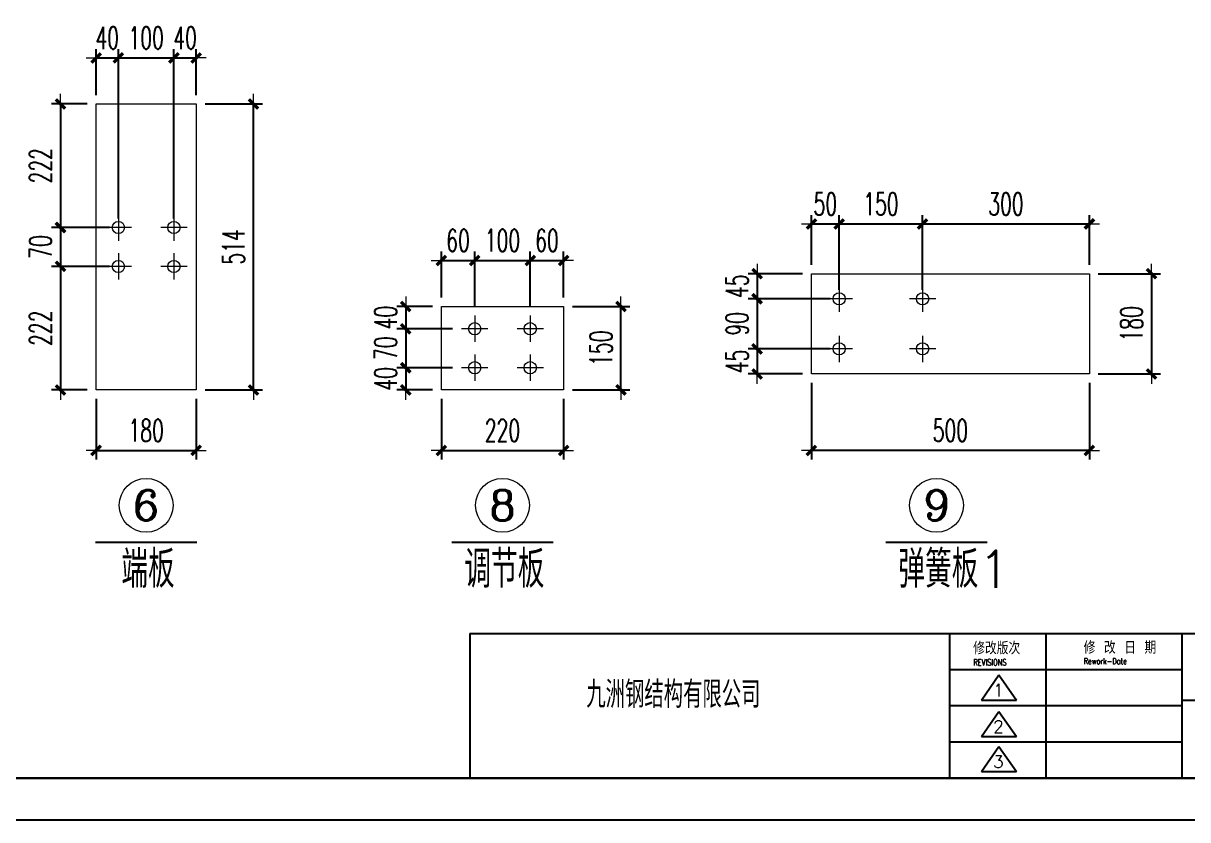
# Model space of a CAD drawing. Header units: inches. Extents: x 129725932 to 129894734, y 55771230 to 55809283.
# Drawn here: x 129879628 to 129885913, y 55796030 to 55800324 of the extents above; entities that cross this region are included whole.
import ezdxf
from ezdxf.enums import TextEntityAlignment as Align

# ---------------------------------------------------------------- set-up
doc = ezdxf.new("R2010")
doc.units = ezdxf.units.IN
doc.header["$MEASUREMENT"] = 0
doc.linetypes.add('CENTER', pattern=[50.8, 31.75, -6.35, 6.35, -6.35])
for name, color, linetype, lineweight in [('Bolt', 252, 'Continuous', 9), ('标注', 8, 'Continuous', 9), ('灰线', 253, 'Continuous', 5), ('轴线层', 1, 'CENTER', 15), ('钢架', 7, 'Continuous', 25)]:
    doc.layers.add(name, color=color, linetype=linetype, lineweight=lineweight)
doc.layers.add('TK', color=140, linetype='Continuous')
doc.styles.add('ARIAL', font='swisscl.ttf', dxfattribs={"width": 0.7})
doc.styles.add('COMPLEX', font='COMPLEX')
doc.styles.add('DIM_FONT', font='romans.shx', dxfattribs={"width": 0.618, "bigfont": '1hztxt.shx'})
doc.styles.add('HZXY', font='romand.shx', dxfattribs={"bigfont": 'hzxy.shx'})
doc.styles.add('ROMANC', font='romanc.shx', dxfattribs={"width": 0.8, "bigfont": 'hztxt.shx'})
doc.styles.get("Standard").update_dxf_attribs({"font": 'txt', "bigfont": 'gbcbig.shx'})
doc.dimstyles.new('WGH(3)', dxfattribs={"dimscale": 1.2, "dimtxt": 100, "dimasz": 0.3, "dimexe": 40, "dimexo": 40, "dimgap": 40, "dimtad": 1, "dimdec": 0, "dimlfac": 0.333333, "dimzin": 0, "dimdsep": 46, "dimtxsty": 'DIM_FONT', "dimblk1": '_DIMX', "dimblk2": '_DIMX', "dimsah": 1, "dimcen": 0.09, "dimclrd": 3, "dimclre": 3, "dimclrt": 7, "dimadec": 0, "dimazin": 0, "dimtfac": 1, "dimtdec": 0, "dimtix": 1, "dimtmove": 2, "dimatfit": 3, "dimldrblk": '_DIMX', "dimfxl": 0, "dimtolj": 1, "dimtzin": 0, "dimarcsym": 0})

# ---------------------------------------------------------------- blocks, each defined once
blk = doc.blocks.new('TK')
at = {"layer": 'TK', "lineweight": -3}
for p, q in [((6339769.6, 2859520.7), (6339769.6, 2858833.1)), ((6339769.6, 2859520.7), (6350752, 2859520.7)), ((6339769.6, 2859520.7), (6339769.6, 2858833.1)), ((6339769.6, 2859520.7), (6350752, 2859520.7)), ((6342048.6, 2859520.7), (6342048.6, 2858833.1)), ((6342048.6, 2859520.7), (6342048.6, 2858833.1)), ((6342507.7, 2859520.7), (6342507.7, 2858833.1)), ((6343153, 2859520.7), (6343153, 2858833.1)), ((6343153, 2859520.7), (6343153, 2858833.1)), ((6343153, 2859348.8), (6342048.6, 2859348.8)), ((6342200.8, 2859204.3), (6342284.3, 2859323.6)), ((6342284.3, 2859323.6), (6342367.8, 2859204.3)), ((6342200.8, 2859204.3), (6342367.8, 2859204.3)), ((6343153, 2859204.2), (6347013.7, 2859204.2)), ((6343153, 2859204.2), (6347013.7, 2859204.2)), ((6343153, 2859176.9), (6342048.6, 2859176.9)), ((6342200.8, 2859031), (6342284.3, 2859150.3)), ((6342284.3, 2859150.3), (6342367.8, 2859031)), ((6342200.8, 2859031), (6342367.8, 2859031)), ((6343153, 2859005), (6342048.6, 2859005)), ((6342200.8, 2858865), (6342284.3, 2858984.3)), ((6342284.3, 2858984.3), (6342367.8, 2858865)), ((6342200.8, 2858865), (6342367.8, 2858865)), ((6350752, 2858833.1), (6334917, 2858833.1)), ((6334917, 2858833.1), (6350752, 2858833.1)), ((6334917, 2858833.1), (6350752, 2858833.1)), ((6350752, 2858833.1), (6334917, 2858833.1)), ((6334425.8, 2858636.6), (6350948.5, 2858636.6)), ((6334425.8, 2858636.6), (6350948.5, 2858636.6))]:
    blk.add_line(p, q, dxfattribs=at)
at = {"layer": 'TK', "lineweight": -3, "style": 'HZXY', "width": 1}
for s, p in [('修改版次', (6342161.5, 2859421.7)), ('修 改 日 期', (6342686.7, 2859424.4))]:
    blk.add_text(s, height=58.94, dxfattribs=at).set_placement(p)
at = {"layer": 'TK', "lineweight": -3, "style": 'ROMANC', "text_generation_flag": 6, "width": 0.75}
for s, p in [('REVISIONS', (6342162.5, 2859368.7)), ('Rework-Date', (6342686.4, 2859374.7))]:
    blk.add_text(s, height=29.47, rotation=180, dxfattribs=at).set_placement(p)
at = {"layer": 'TK', "width": 1}
blk.add_text('九洲钢结构有限公司', height=127.7, dxfattribs=at).set_placement((6340323.4, 2859167.4))
at = {"layer": 'TK', "lineweight": -3}
for tag, height, style, width, p in [('PROJECT-NAME', 98.2, 'HZXY', 0.8, (6344531.8, 2859366.2)), ('ITEM-NAME', 98.2, 'HZXY', 0.8, (6346423, 2859369.9)), ('DISCIPLINE', 58.9, 'HZXY', 1, (6349472.7, 2859435.4)), ('STATUS', 58.9, 'HZXY', 0.8, (6350406.5, 2859350.8)), ('版本号', 58.9, 'HZXY', 1, (6342281.9, 2859251.5)), ('REWORK-DATE', 58.9, 'ARIAL', 1, (6342814.4, 2859259)), ('DRAWING-TITLE', 98.2, 'HZXY', 0.8, (6347969.5, 2859229.5)), ('SCALE', 58.9, 'ARIAL', 1, (6349470.2, 2859271.1)), ('DRAWING-TITLE', 98.2, 'HZXY', 0.8, (6347970.5, 2859098.8)), ('版本号', 58.9, 'HZXY', 1, (6342281.9, 2859078.2)), ('REWORK-DATE', 58.9, 'ARIAL', 1, (6342814.4, 2859087.1)), ('DATE', 58.9, 'ARIAL', 1, (6349468, 2859092.1)), ('PROJECT-NUMBER', 58.9, 'ARIAL', 0.9, (6350395.7, 2859013.3)), ('DRAWING-TITLE', 98.2, 'HZXY', 0.8, (6347972.1, 2858962.5)), ('版本号', 58.9, 'HZXY', 1, (6342281.9, 2858912.2)), ('REWORK-DATE', 58.9, 'ARIAL', 1, (6342814.4, 2858915.2)), ('DRAWING-NUMBER', 58.9, 'ARIAL', 1, (6349470.8, 2858922))]:
    blk.add_attdef(tag, text='', height=height, dxfattribs=dict(at, style=style, width=width)).set_placement(p, align=Align.MIDDLE)
blk = doc.blocks.new('_DIMX')
blk.add_line((-150, 0), (150, 0))
at = {"const_width": 50}
blk.add_lwpolyline([(-70, -70), (70, 70)], dxfattribs=at)
blk = doc.blocks.new('*D749')
at = {"layer": 'Defpoints', "color": 0}
for p in [(129884031.7, 55799241.6), (129883881.7, 55798973.2), (129884031.7, 55798838.2)]:
    blk.add_point(p, dxfattribs=at)
at = {"layer": '标注', "color": 3, "lineweight": -2}
for p, q in [((129883881.3, 55799241.6), (129883880.9, 55799241.6)), ((129883881.7, 55799021.2), (129883881.7, 55799289.6)), ((129883881.7, 55799241.6), (129884031.7, 55799241.6)), ((129884031.7, 55798886.2), (129884031.7, 55799289.6)), ((129884032, 55799241.6), (129884032.4, 55799241.6))]:
    blk.add_line(p, q, dxfattribs=at)
at = {"layer": '标注', "color": 3, "lineweight": -2, "xscale": 0.3599999999999997, "yscale": 0.3599999999999997, "zscale": 0.3599999999999997}
blk.add_blockref('_DIMX', (129883881.7, 55799241.6), dxfattribs=at)
at = {"layer": '标注', "color": 3, "lineweight": -2, "xscale": 0.3599999999999997, "yscale": 0.3599999999999997, "zscale": 0.3599999999999997, "rotation": 180}
blk.add_blockref('_DIMX', (129884031.7, 55799241.6), dxfattribs=at)
at = {"layer": '标注', "color": 7, "insert": (129883956.7, 55799349.6), "char_height": 120, "attachment_point": 5, "style": 'DIM_FONT'}
blk.add_mtext('\\A1;50', dxfattribs=at)
blk = doc.blocks.new('*D750')
at = {"layer": 'Defpoints', "color": 0}
for p in [(129884481.7, 55799241.6), (129884031.7, 55798838.2), (129884481.7, 55798838.2)]:
    blk.add_point(p, dxfattribs=at)
at = {"layer": '标注', "color": 3, "lineweight": -2}
for p, q in [((129884031.7, 55798886.2), (129884031.7, 55799289.6)), ((129884032, 55799241.6), (129884481.3, 55799241.6)), ((129884481.7, 55798886.2), (129884481.7, 55799289.6))]:
    blk.add_line(p, q, dxfattribs=at)
at = {"layer": '标注', "color": 3, "lineweight": -2, "xscale": 0.3599999999999997, "yscale": 0.3599999999999997, "zscale": 0.3599999999999997, "rotation": 180}
blk.add_blockref('_DIMX', (129884031.7, 55799241.6), dxfattribs=at)
at = {"layer": '标注', "color": 3, "lineweight": -2, "xscale": 0.3599999999999997, "yscale": 0.3599999999999997, "zscale": 0.3599999999999997}
blk.add_blockref('_DIMX', (129884481.7, 55799241.6), dxfattribs=at)
at = {"layer": '标注', "color": 7, "insert": (129884256.7, 55799349.6), "char_height": 120, "attachment_point": 5, "style": 'DIM_FONT'}
blk.add_mtext('\\A1;150', dxfattribs=at)
blk = doc.blocks.new('*D751')
at = {"layer": 'Defpoints', "color": 0}
for p in [(129885381.7, 55799241.6), (129885381.7, 55798973.2), (129884481.7, 55798838.2)]:
    blk.add_point(p, dxfattribs=at)
at = {"layer": '标注', "color": 3, "lineweight": -2}
for p, q in [((129884481.7, 55798886.2), (129884481.7, 55799289.6)), ((129884482, 55799241.6), (129885381.3, 55799241.6)), ((129885381.7, 55799021.2), (129885381.7, 55799289.6))]:
    blk.add_line(p, q, dxfattribs=at)
at = {"layer": '标注', "color": 3, "lineweight": -2, "xscale": 0.3599999999999997, "yscale": 0.3599999999999997, "zscale": 0.3599999999999997, "rotation": 180}
blk.add_blockref('_DIMX', (129884481.7, 55799241.6), dxfattribs=at)
at = {"layer": '标注', "color": 3, "lineweight": -2, "xscale": 0.3599999999999997, "yscale": 0.3599999999999997, "zscale": 0.3599999999999997}
blk.add_blockref('_DIMX', (129885381.7, 55799241.6), dxfattribs=at)
at = {"layer": '标注', "color": 7, "insert": (129884931.7, 55799349.6), "char_height": 120, "attachment_point": 5, "style": 'DIM_FONT'}
blk.add_mtext('\\A1;300', dxfattribs=at)
blk = doc.blocks.new('*D752')
at = {"layer": 'Defpoints', "color": 0}
for p in [(129883881.7, 55798973.2), (129883588.7, 55798838.2), (129884031.7, 55798838.2)]:
    blk.add_point(p, dxfattribs=at)
at = {"layer": '标注', "color": 3, "lineweight": -2}
for p, q in [((129883833.7, 55798973.2), (129883540.7, 55798973.2)), ((129883588.7, 55798973.6), (129883588.7, 55798973.9)), ((129883588.7, 55798973.2), (129883588.7, 55798838.2)), ((129883983.7, 55798838.2), (129883540.7, 55798838.2)), ((129883588.7, 55798837.9), (129883588.7, 55798837.5))]:
    blk.add_line(p, q, dxfattribs=at)
at = {"layer": '标注', "color": 3, "lineweight": -2, "xscale": 0.3599999999999997, "yscale": 0.3599999999999997, "zscale": 0.3599999999999997}
for p, rotation in [((129883588.7, 55798973.2), 270), ((129883588.7, 55798838.2), 90)]:
    blk.add_blockref('_DIMX', p, dxfattribs=dict(at, rotation=rotation))
at = {"layer": '标注', "color": 7, "insert": (129883480.7, 55798905.7), "char_height": 120, "attachment_point": 5, "rotation": 90, "style": 'DIM_FONT'}
blk.add_mtext('\\A1;45', dxfattribs=at)
blk = doc.blocks.new('*D753')
at = {"layer": 'Defpoints', "color": 0}
for p in [(129884031.7, 55798838.2), (129883588.7, 55798568.2), (129884031.7, 55798568.2)]:
    blk.add_point(p, dxfattribs=at)
at = {"layer": '标注', "color": 3, "lineweight": -2}
for p, q in [((129883983.7, 55798838.2), (129883540.7, 55798838.2)), ((129883588.7, 55798837.9), (129883588.7, 55798568.6)), ((129883983.7, 55798568.2), (129883540.7, 55798568.2))]:
    blk.add_line(p, q, dxfattribs=at)
at = {"layer": '标注', "color": 3, "lineweight": -2, "xscale": 0.3599999999999997, "yscale": 0.3599999999999997, "zscale": 0.3599999999999997}
for p, rotation in [((129883588.7, 55798838.2), 90), ((129883588.7, 55798568.2), 270)]:
    blk.add_blockref('_DIMX', p, dxfattribs=dict(at, rotation=rotation))
at = {"layer": '标注', "color": 7, "insert": (129883480.7, 55798703.2), "char_height": 120, "attachment_point": 5, "rotation": 90, "style": 'DIM_FONT'}
blk.add_mtext('\\A1;90', dxfattribs=at)
blk = doc.blocks.new('*D754')
at = {"layer": 'Defpoints', "color": 0}
for p in [(129884031.7, 55798568.2), (129883588.7, 55798433.2), (129883881.7, 55798433.2)]:
    blk.add_point(p, dxfattribs=at)
at = {"layer": '标注', "color": 3, "lineweight": -2}
for p, q in [((129883983.7, 55798568.2), (129883540.7, 55798568.2)), ((129883588.7, 55798568.6), (129883588.7, 55798568.9)), ((129883588.7, 55798568.2), (129883588.7, 55798433.2)), ((129883833.7, 55798433.2), (129883540.7, 55798433.2)), ((129883588.7, 55798432.9), (129883588.7, 55798432.5))]:
    blk.add_line(p, q, dxfattribs=at)
at = {"layer": '标注', "color": 3, "lineweight": -2, "xscale": 0.3599999999999997, "yscale": 0.3599999999999997, "zscale": 0.3599999999999997}
for p, rotation in [((129883588.7, 55798568.2), 270), ((129883588.7, 55798433.2), 90)]:
    blk.add_blockref('_DIMX', p, dxfattribs=dict(at, rotation=rotation))
at = {"layer": '标注', "color": 7, "insert": (129883480.7, 55798500.7), "char_height": 120, "attachment_point": 5, "rotation": 90, "style": 'DIM_FONT'}
blk.add_mtext('\\A1;45', dxfattribs=at)
blk = doc.blocks.new('*D755')
at = {"layer": 'Defpoints', "color": 0}
for p in [(129885381.7, 55798973.2), (129885381.7, 55798433.2), (129885717, 55798433.2)]:
    blk.add_point(p, dxfattribs=at)
at = {"layer": '标注', "color": 3, "lineweight": -2}
for p, q in [((129885429.7, 55798973.2), (129885765, 55798973.2)), ((129885717, 55798972.9), (129885717, 55798433.6)), ((129885429.7, 55798433.2), (129885765, 55798433.2))]:
    blk.add_line(p, q, dxfattribs=at)
at = {"layer": '标注', "color": 3, "lineweight": -2, "xscale": 0.3599999999999997, "yscale": 0.3599999999999997, "zscale": 0.3599999999999997}
for p, rotation in [((129885717, 55798973.2), 90), ((129885717, 55798433.2), 270)]:
    blk.add_blockref('_DIMX', p, dxfattribs=dict(at, rotation=rotation))
at = {"layer": '标注', "color": 7, "insert": (129885609, 55798703.2), "char_height": 120, "attachment_point": 5, "rotation": 90, "style": 'DIM_FONT'}
blk.add_mtext('\\A1;180', dxfattribs=at)
blk = doc.blocks.new('*D756')
at = {"layer": 'Defpoints', "color": 0}
for p in [(129883881.7, 55798433.2), (129885381.7, 55798433.2), (129883881.7, 55798020.5)]:
    blk.add_point(p, dxfattribs=at)
at = {"layer": '标注', "color": 3, "lineweight": -2}
for p, q in [((129883881.7, 55798385.2), (129883881.7, 55797972.5)), ((129885381.7, 55798385.2), (129885381.7, 55797972.5)), ((129885381.3, 55798020.5), (129883882, 55798020.5))]:
    blk.add_line(p, q, dxfattribs=at)
at = {"layer": '标注', "color": 3, "lineweight": -2, "xscale": 0.3599999999999997, "yscale": 0.3599999999999997, "zscale": 0.3599999999999997, "rotation": 180}
blk.add_blockref('_DIMX', (129883881.7, 55798020.5), dxfattribs=at)
at = {"layer": '标注', "color": 3, "lineweight": -2, "xscale": 0.3599999999999997, "yscale": 0.3599999999999997, "zscale": 0.3599999999999997}
blk.add_blockref('_DIMX', (129885381.7, 55798020.5), dxfattribs=at)
at = {"layer": '标注', "color": 7, "insert": (129884631.7, 55798128.5), "char_height": 120, "attachment_point": 5, "style": 'DIM_FONT'}
blk.add_mtext('\\A1;500', dxfattribs=at)
blk = doc.blocks.new('轴线标号')
at = {"lineweight": 13}
blk.add_circle((0, 0), 0.5, dxfattribs=at)
at = {"layer": '钢架', "lineweight": 13, "style": 'COMPLEX', "width": 1.041667}
blk.add_attdef('A', text='', height=0.56, dxfattribs=at).set_placement((-0.25, -0.28), (0.25, -0.28), align=Align.FIT)
blk = doc.blocks.new('*D767')
at = {"layer": 'Defpoints', "color": 0}
for p in [(129882064.4, 55799044.9), (129881884.4, 55798796.6), (129882064.4, 55798747.6)]:
    blk.add_point(p, dxfattribs=at)
at = {"layer": '标注', "color": 3, "lineweight": -2}
for p, q in [((129881884, 55799044.9), (129881883.7, 55799044.9)), ((129881884.4, 55798844.6), (129881884.4, 55799092.9)), ((129881884.4, 55799044.9), (129882064.4, 55799044.9)), ((129882064.4, 55798795.6), (129882064.4, 55799092.9)), ((129882064.8, 55799044.9), (129882065.1, 55799044.9))]:
    blk.add_line(p, q, dxfattribs=at)
at = {"layer": '标注', "color": 3, "lineweight": -2, "xscale": 0.3599999999999997, "yscale": 0.3599999999999997, "zscale": 0.3599999999999997}
blk.add_blockref('_DIMX', (129881884.4, 55799044.9), dxfattribs=at)
at = {"layer": '标注', "color": 3, "lineweight": -2, "xscale": 0.3599999999999997, "yscale": 0.3599999999999997, "zscale": 0.3599999999999997, "rotation": 180}
blk.add_blockref('_DIMX', (129882064.4, 55799044.9), dxfattribs=at)
at = {"layer": '标注', "color": 7, "insert": (129881974.4, 55799152.9), "char_height": 120, "attachment_point": 5, "style": 'DIM_FONT'}
blk.add_mtext('\\A1;60', dxfattribs=at)
blk = doc.blocks.new('*D768')
at = {"layer": 'Defpoints', "color": 0}
for p in [(129882364.4, 55799044.9), (129882064.4, 55798747.6), (129882364.4, 55798747.6)]:
    blk.add_point(p, dxfattribs=at)
at = {"layer": '标注', "color": 3, "lineweight": -2}
for p, q in [((129882064.4, 55798795.6), (129882064.4, 55799092.9)), ((129882064.8, 55799044.9), (129882364, 55799044.9)), ((129882364.4, 55798795.6), (129882364.4, 55799092.9))]:
    blk.add_line(p, q, dxfattribs=at)
at = {"layer": '标注', "color": 3, "lineweight": -2, "xscale": 0.3599999999999997, "yscale": 0.3599999999999997, "zscale": 0.3599999999999997, "rotation": 180}
blk.add_blockref('_DIMX', (129882064.4, 55799044.9), dxfattribs=at)
at = {"layer": '标注', "color": 3, "lineweight": -2, "xscale": 0.3599999999999997, "yscale": 0.3599999999999997, "zscale": 0.3599999999999997}
blk.add_blockref('_DIMX', (129882364.4, 55799044.9), dxfattribs=at)
at = {"layer": '标注', "color": 7, "insert": (129882214.4, 55799152.9), "char_height": 120, "attachment_point": 5, "style": 'DIM_FONT'}
blk.add_mtext('\\A1;100', dxfattribs=at)
blk = doc.blocks.new('*D769')
at = {"layer": 'Defpoints', "color": 0}
for p in [(129882544.4, 55799044.9), (129882544.4, 55798796.6), (129882364.4, 55798747.6)]:
    blk.add_point(p, dxfattribs=at)
at = {"layer": '标注', "color": 3, "lineweight": -2}
for p, q in [((129882364, 55799044.9), (129882363.7, 55799044.9)), ((129882364.4, 55798795.6), (129882364.4, 55799092.9)), ((129882364.4, 55799044.9), (129882544.4, 55799044.9)), ((129882544.4, 55798844.6), (129882544.4, 55799092.9)), ((129882544.8, 55799044.9), (129882545.1, 55799044.9))]:
    blk.add_line(p, q, dxfattribs=at)
at = {"layer": '标注', "color": 3, "lineweight": -2, "xscale": 0.3599999999999997, "yscale": 0.3599999999999997, "zscale": 0.3599999999999997}
blk.add_blockref('_DIMX', (129882364.4, 55799044.9), dxfattribs=at)
at = {"layer": '标注', "color": 3, "lineweight": -2, "xscale": 0.3599999999999997, "yscale": 0.3599999999999997, "zscale": 0.3599999999999997, "rotation": 180}
blk.add_blockref('_DIMX', (129882544.4, 55799044.9), dxfattribs=at)
at = {"layer": '标注', "color": 7, "insert": (129882454.4, 55799152.9), "char_height": 120, "attachment_point": 5, "style": 'DIM_FONT'}
blk.add_mtext('\\A1;60', dxfattribs=at)
blk = doc.blocks.new('*D770')
at = {"layer": 'Defpoints', "color": 0}
for p in [(129881884.4, 55798796.6), (129881692.1, 55798676.6), (129881993.4, 55798676.6)]:
    blk.add_point(p, dxfattribs=at)
at = {"layer": '标注', "color": 3, "lineweight": -2}
for p, q in [((129881836.4, 55798796.6), (129881644.1, 55798796.6)), ((129881692.1, 55798797), (129881692.1, 55798797.3)), ((129881692.1, 55798796.6), (129881692.1, 55798676.6)), ((129881945.4, 55798676.6), (129881644.1, 55798676.6)), ((129881692.1, 55798676.2), (129881692.1, 55798675.9))]:
    blk.add_line(p, q, dxfattribs=at)
at = {"layer": '标注', "color": 3, "lineweight": -2, "xscale": 0.3599999999999997, "yscale": 0.3599999999999997, "zscale": 0.3599999999999997}
for p, rotation in [((129881692.1, 55798796.6), 270), ((129881692.1, 55798676.6), 90)]:
    blk.add_blockref('_DIMX', p, dxfattribs=dict(at, rotation=rotation))
at = {"layer": '标注', "color": 7, "insert": (129881584.1, 55798736.6), "char_height": 120, "attachment_point": 5, "rotation": 90, "style": 'DIM_FONT'}
blk.add_mtext('\\A1;40', dxfattribs=at)
blk = doc.blocks.new('*D771')
at = {"layer": 'Defpoints', "color": 0}
for p in [(129881993.4, 55798676.6), (129881692.1, 55798466.6), (129881993.4, 55798466.6)]:
    blk.add_point(p, dxfattribs=at)
at = {"layer": '标注', "color": 3, "lineweight": -2}
for p, q in [((129881945.4, 55798676.6), (129881644.1, 55798676.6)), ((129881692.1, 55798677), (129881692.1, 55798677.3)), ((129881692.1, 55798676.6), (129881692.1, 55798466.6)), ((129881945.4, 55798466.6), (129881644.1, 55798466.6)), ((129881692.1, 55798466.2), (129881692.1, 55798465.9))]:
    blk.add_line(p, q, dxfattribs=at)
at = {"layer": '标注', "color": 3, "lineweight": -2, "xscale": 0.3599999999999997, "yscale": 0.3599999999999997, "zscale": 0.3599999999999997}
for p, rotation in [((129881692.1, 55798676.6), 270), ((129881692.1, 55798466.6), 90)]:
    blk.add_blockref('_DIMX', p, dxfattribs=dict(at, rotation=rotation))
at = {"layer": '标注', "color": 7, "insert": (129881584.1, 55798571.6), "char_height": 120, "attachment_point": 5, "rotation": 90, "style": 'DIM_FONT'}
blk.add_mtext('\\A1;70', dxfattribs=at)
blk = doc.blocks.new('*D772')
at = {"layer": 'Defpoints', "color": 0}
for p in [(129881993.4, 55798466.6), (129881692.1, 55798346.6), (129881884.4, 55798346.6)]:
    blk.add_point(p, dxfattribs=at)
at = {"layer": '标注', "color": 3, "lineweight": -2}
for p, q in [((129881945.4, 55798466.6), (129881644.1, 55798466.6)), ((129881692.1, 55798467), (129881692.1, 55798467.3)), ((129881692.1, 55798466.6), (129881692.1, 55798346.6)), ((129881836.4, 55798346.6), (129881644.1, 55798346.6)), ((129881692.1, 55798346.2), (129881692.1, 55798345.9))]:
    blk.add_line(p, q, dxfattribs=at)
at = {"layer": '标注', "color": 3, "lineweight": -2, "xscale": 0.3599999999999997, "yscale": 0.3599999999999997, "zscale": 0.3599999999999997}
for p, rotation in [((129881692.1, 55798466.6), 270), ((129881692.1, 55798346.6), 90)]:
    blk.add_blockref('_DIMX', p, dxfattribs=dict(at, rotation=rotation))
at = {"layer": '标注', "color": 7, "insert": (129881584.1, 55798406.6), "char_height": 120, "attachment_point": 5, "rotation": 90, "style": 'DIM_FONT'}
blk.add_mtext('\\A1;40', dxfattribs=at)
blk = doc.blocks.new('*D773')
at = {"layer": 'Defpoints', "color": 0}
for p in [(129881884.4, 55798346.6), (129882544.4, 55798346.6), (129882544.4, 55798020.5)]:
    blk.add_point(p, dxfattribs=at)
at = {"layer": '标注', "color": 3, "lineweight": -2}
for p, q in [((129881884.4, 55798298.6), (129881884.4, 55797972.5)), ((129882544.4, 55798298.6), (129882544.4, 55797972.5)), ((129881884.8, 55798020.5), (129882544, 55798020.5))]:
    blk.add_line(p, q, dxfattribs=at)
at = {"layer": '标注', "color": 3, "lineweight": -2, "xscale": 0.3599999999999997, "yscale": 0.3599999999999997, "zscale": 0.3599999999999997, "rotation": 180}
blk.add_blockref('_DIMX', (129881884.4, 55798020.5), dxfattribs=at)
at = {"layer": '标注', "color": 3, "lineweight": -2, "xscale": 0.3599999999999997, "yscale": 0.3599999999999997, "zscale": 0.3599999999999997}
blk.add_blockref('_DIMX', (129882544.4, 55798020.5), dxfattribs=at)
at = {"layer": '标注', "color": 7, "insert": (129882214.4, 55798128.5), "char_height": 120, "attachment_point": 5, "style": 'DIM_FONT'}
blk.add_mtext('\\A1;220', dxfattribs=at)
blk = doc.blocks.new('*D774')
at = {"layer": 'Defpoints', "color": 0}
for p in [(129882544.4, 55798796.6), (129882854, 55798796.6), (129882544.4, 55798346.6)]:
    blk.add_point(p, dxfattribs=at)
at = {"layer": '标注', "color": 3, "lineweight": -2}
for p, q in [((129882592.4, 55798796.6), (129882902, 55798796.6)), ((129882854, 55798347), (129882854, 55798796.2)), ((129882592.4, 55798346.6), (129882902, 55798346.6))]:
    blk.add_line(p, q, dxfattribs=at)
at = {"layer": '标注', "color": 3, "lineweight": -2, "xscale": 0.3599999999999997, "yscale": 0.3599999999999997, "zscale": 0.3599999999999997}
for p, rotation in [((129882854, 55798796.6), 90), ((129882854, 55798346.6), 270)]:
    blk.add_blockref('_DIMX', p, dxfattribs=dict(at, rotation=rotation))
at = {"layer": '标注', "color": 7, "insert": (129882746, 55798571.6), "char_height": 120, "attachment_point": 5, "rotation": 90, "style": 'DIM_FONT'}
blk.add_mtext('\\A1;150', dxfattribs=at)
blk = doc.blocks.new('*D775')
at = {"layer": 'Defpoints', "color": 0}
for p in [(129880141.3, 55800136.9), (129880021.3, 55799888.6), (129880141.3, 55799222.6)]:
    blk.add_point(p, dxfattribs=at)
at = {"layer": '标注', "color": 3, "lineweight": -2}
for p, q in [((129880021.3, 55799936.6), (129880021.3, 55800184.9)), ((129880141.3, 55799270.6), (129880141.3, 55800184.9)), ((129880020.9, 55800136.9), (129880020.6, 55800136.9)), ((129880021.3, 55800136.9), (129880141.3, 55800136.9)), ((129880141.7, 55800136.9), (129880142, 55800136.9))]:
    blk.add_line(p, q, dxfattribs=at)
at = {"layer": '标注', "color": 3, "lineweight": -2, "xscale": 0.3599999999999997, "yscale": 0.3599999999999997, "zscale": 0.3599999999999997}
blk.add_blockref('_DIMX', (129880021.3, 55800136.9), dxfattribs=at)
at = {"layer": '标注', "color": 3, "lineweight": -2, "xscale": 0.3599999999999997, "yscale": 0.3599999999999997, "zscale": 0.3599999999999997, "rotation": 180}
blk.add_blockref('_DIMX', (129880141.3, 55800136.9), dxfattribs=at)
at = {"layer": '标注', "color": 7, "insert": (129880081.3, 55800244.9), "char_height": 120, "attachment_point": 5, "style": 'DIM_FONT'}
blk.add_mtext('\\A1;40', dxfattribs=at)
blk = doc.blocks.new('*D776')
at = {"layer": 'Defpoints', "color": 0}
for p in [(129880441.3, 55800136.9), (129880141.3, 55799222.6), (129880441.3, 55799222.6)]:
    blk.add_point(p, dxfattribs=at)
at = {"layer": '标注', "color": 3, "lineweight": -2}
for p, q in [((129880141.3, 55799270.6), (129880141.3, 55800184.9)), ((129880441.3, 55799270.6), (129880441.3, 55800184.9)), ((129880141.7, 55800136.9), (129880440.9, 55800136.9))]:
    blk.add_line(p, q, dxfattribs=at)
at = {"layer": '标注', "color": 3, "lineweight": -2, "xscale": 0.3599999999999997, "yscale": 0.3599999999999997, "zscale": 0.3599999999999997, "rotation": 180}
blk.add_blockref('_DIMX', (129880141.3, 55800136.9), dxfattribs=at)
at = {"layer": '标注', "color": 3, "lineweight": -2, "xscale": 0.3599999999999997, "yscale": 0.3599999999999997, "zscale": 0.3599999999999997}
blk.add_blockref('_DIMX', (129880441.3, 55800136.9), dxfattribs=at)
at = {"layer": '标注', "color": 7, "insert": (129880291.3, 55800244.9), "char_height": 120, "attachment_point": 5, "style": 'DIM_FONT'}
blk.add_mtext('\\A1;100', dxfattribs=at)
blk = doc.blocks.new('*D777')
at = {"layer": 'Defpoints', "color": 0}
for p in [(129880561.3, 55800136.9), (129880561.3, 55799888.6), (129880441.3, 55799222.6)]:
    blk.add_point(p, dxfattribs=at)
at = {"layer": '标注', "color": 3, "lineweight": -2}
for p, q in [((129880441.3, 55799270.6), (129880441.3, 55800184.9)), ((129880561.3, 55799936.6), (129880561.3, 55800184.9)), ((129880440.9, 55800136.9), (129880440.6, 55800136.9)), ((129880441.3, 55800136.9), (129880561.3, 55800136.9)), ((129880561.7, 55800136.9), (129880562, 55800136.9))]:
    blk.add_line(p, q, dxfattribs=at)
at = {"layer": '标注', "color": 3, "lineweight": -2, "xscale": 0.3599999999999997, "yscale": 0.3599999999999997, "zscale": 0.3599999999999997}
blk.add_blockref('_DIMX', (129880441.3, 55800136.9), dxfattribs=at)
at = {"layer": '标注', "color": 3, "lineweight": -2, "xscale": 0.3599999999999997, "yscale": 0.3599999999999997, "zscale": 0.3599999999999997, "rotation": 180}
blk.add_blockref('_DIMX', (129880561.3, 55800136.9), dxfattribs=at)
at = {"layer": '标注', "color": 7, "insert": (129880501.3, 55800244.9), "char_height": 120, "attachment_point": 5, "style": 'DIM_FONT'}
blk.add_mtext('\\A1;40', dxfattribs=at)
blk = doc.blocks.new('*D778')
at = {"layer": 'Defpoints', "color": 0}
for p in [(129880021.3, 55799888.6), (129879829, 55799222.6), (129880141.3, 55799222.6)]:
    blk.add_point(p, dxfattribs=at)
at = {"layer": '标注', "color": 3, "lineweight": -2}
for p, q in [((129879973.3, 55799888.6), (129879781, 55799888.6)), ((129879829, 55799888.2), (129879829, 55799223)), ((129880093.3, 55799222.6), (129879781, 55799222.6))]:
    blk.add_line(p, q, dxfattribs=at)
at = {"layer": '标注', "color": 3, "lineweight": -2, "xscale": 0.3599999999999997, "yscale": 0.3599999999999997, "zscale": 0.3599999999999997}
for p, rotation in [((129879829, 55799888.6), 90), ((129879829, 55799222.6), 270)]:
    blk.add_blockref('_DIMX', p, dxfattribs=dict(at, rotation=rotation))
at = {"layer": '标注', "color": 7, "insert": (129879721, 55799555.6), "char_height": 120, "attachment_point": 5, "rotation": 90, "style": 'DIM_FONT'}
blk.add_mtext('\\A1;222', dxfattribs=at)
blk = doc.blocks.new('*D779')
at = {"layer": 'Defpoints', "color": 0}
for p in [(129880141.3, 55799222.6), (129879829, 55799012.6), (129880141.3, 55799012.6)]:
    blk.add_point(p, dxfattribs=at)
at = {"layer": '标注', "color": 3, "lineweight": -2}
for p, q in [((129880093.3, 55799222.6), (129879781, 55799222.6)), ((129879829, 55799223), (129879829, 55799223.3)), ((129879829, 55799222.6), (129879829, 55799012.6)), ((129880093.3, 55799012.6), (129879781, 55799012.6)), ((129879829, 55799012.2), (129879829, 55799011.9))]:
    blk.add_line(p, q, dxfattribs=at)
at = {"layer": '标注', "color": 3, "lineweight": -2, "xscale": 0.3599999999999997, "yscale": 0.3599999999999997, "zscale": 0.3599999999999997}
for p, rotation in [((129879829, 55799222.6), 270), ((129879829, 55799012.6), 90)]:
    blk.add_blockref('_DIMX', p, dxfattribs=dict(at, rotation=rotation))
at = {"layer": '标注', "color": 7, "insert": (129879721, 55799117.6), "char_height": 120, "attachment_point": 5, "rotation": 90, "style": 'DIM_FONT'}
blk.add_mtext('\\A1;70', dxfattribs=at)
blk = doc.blocks.new('*D780')
at = {"layer": 'Defpoints', "color": 0}
for p in [(129880141.3, 55799012.6), (129879829, 55798346.6), (129880021.3, 55798346.6)]:
    blk.add_point(p, dxfattribs=at)
at = {"layer": '标注', "color": 3, "lineweight": -2}
for p, q in [((129880093.3, 55799012.6), (129879781, 55799012.6)), ((129879829, 55799012.2), (129879829, 55798347)), ((129879973.3, 55798346.6), (129879781, 55798346.6))]:
    blk.add_line(p, q, dxfattribs=at)
at = {"layer": '标注', "color": 3, "lineweight": -2, "xscale": 0.3599999999999997, "yscale": 0.3599999999999997, "zscale": 0.3599999999999997}
for p, rotation in [((129879829, 55799012.6), 90), ((129879829, 55798346.6), 270)]:
    blk.add_blockref('_DIMX', p, dxfattribs=dict(at, rotation=rotation))
at = {"layer": '标注', "color": 7, "insert": (129879721, 55798679.6), "char_height": 120, "attachment_point": 5, "rotation": 90, "style": 'DIM_FONT'}
blk.add_mtext('\\A1;222', dxfattribs=at)
blk = doc.blocks.new('*D781')
at = {"layer": 'Defpoints', "color": 0}
for p in [(129880021.3, 55798346.6), (129880561.3, 55798346.6), (129880561.3, 55798020.5)]:
    blk.add_point(p, dxfattribs=at)
at = {"layer": '标注', "color": 3, "lineweight": -2}
for p, q in [((129880021.3, 55798298.6), (129880021.3, 55797972.5)), ((129880561.3, 55798298.6), (129880561.3, 55797972.5)), ((129880021.7, 55798020.5), (129880560.9, 55798020.5))]:
    blk.add_line(p, q, dxfattribs=at)
at = {"layer": '标注', "color": 3, "lineweight": -2, "xscale": 0.3599999999999997, "yscale": 0.3599999999999997, "zscale": 0.3599999999999997, "rotation": 180}
blk.add_blockref('_DIMX', (129880021.3, 55798020.5), dxfattribs=at)
at = {"layer": '标注', "color": 3, "lineweight": -2, "xscale": 0.3599999999999997, "yscale": 0.3599999999999997, "zscale": 0.3599999999999997}
blk.add_blockref('_DIMX', (129880561.3, 55798020.5), dxfattribs=at)
at = {"layer": '标注', "color": 7, "insert": (129880291.3, 55798128.5), "char_height": 120, "attachment_point": 5, "style": 'DIM_FONT'}
blk.add_mtext('\\A1;180', dxfattribs=at)
blk = doc.blocks.new('*D782')
at = {"layer": 'Defpoints', "color": 0}
for p in [(129880561.3, 55799888.6), (129880870.9, 55799888.6), (129880561.3, 55798346.6)]:
    blk.add_point(p, dxfattribs=at)
at = {"layer": '标注', "color": 3, "lineweight": -2}
for p, q in [((129880609.3, 55799888.6), (129880918.9, 55799888.6)), ((129880870.9, 55798347), (129880870.9, 55799888.2)), ((129880609.3, 55798346.6), (129880918.9, 55798346.6))]:
    blk.add_line(p, q, dxfattribs=at)
at = {"layer": '标注', "color": 3, "lineweight": -2, "xscale": 0.3599999999999997, "yscale": 0.3599999999999997, "zscale": 0.3599999999999997}
for p, rotation in [((129880870.9, 55799888.6), 90), ((129880870.9, 55798346.6), 270)]:
    blk.add_blockref('_DIMX', p, dxfattribs=dict(at, rotation=rotation))
at = {"layer": '标注', "color": 7, "insert": (129880762.9, 55799117.6), "char_height": 120, "attachment_point": 5, "rotation": 90, "style": 'DIM_FONT'}
blk.add_mtext('\\A1;514', dxfattribs=at)

msp = doc.modelspace()

# ---------------------------------------------------------------- linework, layer by layer
for p, q in [((129880018.6, 55797525.1), (129880564, 55797525.1)), ((129881941.7, 55797525.1), (129882487.1, 55797525.1)), ((129884283.9, 55797525.1), (129884829.4, 55797525.1))]:
    msp.add_line(p, q)
at = {"layer": 'Bolt'}
for p, q in [((129880141.3, 55799293.6), (129880141.3, 55799151.6)), ((129880441.3, 55799293.6), (129880441.3, 55799151.6)), ((129880212.3, 55799222.6), (129880040.3, 55799222.6)), ((129880512.3, 55799222.6), (129880370.3, 55799222.6)), ((129880141.3, 55799083.6), (129880141.3, 55798941.6)), ((129880441.3, 55799083.6), (129880441.3, 55798941.6)), ((129880212.3, 55799012.6), (129880040.3, 55799012.6)), ((129880512.3, 55799012.6), (129880370.3, 55799012.6)), ((129884031.7, 55798909.3), (129884031.7, 55798767.2)), ((129884481.7, 55798909.3), (129884481.7, 55798767.2)), ((129884102.7, 55798838.2), (129883960.6, 55798838.2)), ((129884552.7, 55798838.2), (129884410.6, 55798838.2)), ((129882064.4, 55798747.6), (129882064.4, 55798605.6)), ((129882364.4, 55798747.6), (129882364.4, 55798605.6)), ((129882135.4, 55798676.6), (129881993.4, 55798676.6)), ((129882435.4, 55798676.6), (129882293.4, 55798676.6)), ((129884031.7, 55798639.3), (129884031.7, 55798497.2)), ((129884481.7, 55798639.3), (129884481.7, 55798497.2)), ((129884102.7, 55798568.2), (129883960.6, 55798568.2)), ((129884552.7, 55798568.2), (129884410.6, 55798568.2)), ((129882064.4, 55798537.6), (129882064.4, 55798395.6)), ((129882364.4, 55798537.6), (129882364.4, 55798395.6)), ((129882135.4, 55798466.6), (129881993.4, 55798466.6)), ((129882435.4, 55798466.6), (129882293.4, 55798466.6))]:
    msp.add_line(p, q, dxfattribs=at)
for centre in [(129880141.3, 55799222.6), (129880441.3, 55799222.6), (129880141.3, 55799012.6), (129880441.3, 55799012.6), (129884031.7, 55798838.2), (129884481.7, 55798838.2), (129882064.4, 55798676.6), (129882364.4, 55798676.6), (129884031.7, 55798568.2), (129884481.7, 55798568.2), (129882064.4, 55798466.6), (129882364.4, 55798466.6)]:
    msp.add_circle(centre, 33, dxfattribs=at)
at = {"layer": '灰线'}
for points in [[(129880021.3, 55799888.6), (129880561.3, 55799888.6), (129880561.3, 55798346.6), (129880021.3, 55798346.6)], [(129883881.7, 55798973.2), (129885381.7, 55798973.2), (129885381.7, 55798433.2), (129883881.7, 55798433.2)], [(129881884.4, 55798796.6), (129882544.4, 55798796.6), (129882544.4, 55798346.6), (129881884.4, 55798346.6)]]:
    msp.add_lwpolyline(points, close=True, dxfattribs=at)

# ---------------------------------------------------------------- block references
ref = msp.add_blockref('TK', (122681995.7, 52549491.3), dxfattribs=dict(xscale=1.135694626611662, yscale=1.135694621207368, zscale=1.135694628993601))
ref.add_attrib('版本号', '3', dxfattribs={"layer": 'TK', "lineweight": -3, "height": 66.9, "style": 'HZXY', "width": 1}).set_placement((129884891.2, 55796342.5), align=Align.MIDDLE)
ref.add_attrib('版本号', '2', dxfattribs={"layer": 'TK', "lineweight": -3, "height": 66.9, "style": 'HZXY', "width": 1}).set_placement((129884891.2, 55796531), align=Align.MIDDLE)
ref.add_attrib('版本号', '1', dxfattribs={"layer": 'TK', "lineweight": -3, "height": 66.9, "style": 'HZXY', "width": 1}).set_placement((129884891.2, 55796727.9), align=Align.MIDDLE)
ref = msp.add_blockref('轴线标号', (129880291.3, 55797724.8), dxfattribs=dict(xscale=290.6235134154558, yscale=290.6235134080052, zscale=290.6235134116318))
ref.add_attrib('A', '6', dxfattribs={"layer": '钢架', "lineweight": 13, "height": 162.7, "style": 'COMPLEX', "width": 1.339286}).set_placement((129880218.6, 55797643.4), (129880364, 55797643.4), align=Align.FIT)
ref = msp.add_blockref('轴线标号', (129882214.4, 55797724.8), dxfattribs=dict(xscale=290.6235134154558, yscale=290.6235134080052, zscale=290.6235134116318))
ref.add_attrib('A', '8', dxfattribs={"layer": '钢架', "lineweight": 13, "height": 162.7, "style": 'COMPLEX', "width": 1.339286}).set_placement((129882141.7, 55797643.4), (129882287.1, 55797643.4), align=Align.FIT)
ref = msp.add_blockref('轴线标号', (129884556.7, 55797724.8), dxfattribs=dict(xscale=290.6235134154558, yscale=290.6235134080052, zscale=290.6235134116318))
ref.add_attrib('A', '9', dxfattribs={"layer": '钢架', "lineweight": 13, "height": 162.7, "style": 'COMPLEX', "width": 1.339286}).set_placement((129884484, 55797643.4), (129884629.3, 55797643.4), align=Align.FIT)

# ---------------------------------------------------------------- texts
at = {"layer": '轴线层', "color": 4, "linetype": 'ByBlock', "char_height": 200, "width": 731.85, "attachment_point": 1}
for s, insert in [('端板', (129880157.1, 55797480.1)), ('调节板', (129882008.5, 55797480.1)), ('弹簧板1', (129884350.7, 55797480.1))]:
    msp.add_mtext(s, dxfattribs=dict(at, insert=insert))

# ---------------------------------------------------------------- dimensions: what is measured, and where the dimension line sits
at = {"layer": '标注'}
for base, p1, p2, picture, middle in [((129880141.3, 55800136.9), (129880021.3, 55799888.6), (129880141.3, 55799222.6), '*D775', (129880081.3, 55800244.9)), ((129880441.3, 55800136.9), (129880141.3, 55799222.6), (129880441.3, 55799222.6), '*D776', (129880291.3, 55800244.9)), ((129880561.3, 55800136.9), (129880441.3, 55799222.6), (129880561.3, 55799888.6), '*D777', (129880501.3, 55800244.9)), ((129884031.7, 55799241.6), (129883881.7, 55798973.2), (129884031.7, 55798838.2), '*D749', (129883956.7, 55799349.6)), ((129884481.7, 55799241.6), (129884031.7, 55798838.2), (129884481.7, 55798838.2), '*D750', (129884256.7, 55799349.6)), ((129885381.7, 55799241.6), (129884481.7, 55798838.2), (129885381.7, 55798973.2), '*D751', (129884931.7, 55799349.6)), ((129882064.4, 55799044.9), (129881884.4, 55798796.6), (129882064.4, 55798747.6), '*D767', (129881974.4, 55799152.9)), ((129882364.4, 55799044.9), (129882064.4, 55798747.6), (129882364.4, 55798747.6), '*D768', (129882214.4, 55799152.9)), ((129882544.4, 55799044.9), (129882364.4, 55798747.6), (129882544.4, 55798796.6), '*D769', (129882454.4, 55799152.9)), ((129883881.7, 55798020.5), (129885381.7, 55798433.2), (129883881.7, 55798433.2), '*D756', (129884631.7, 55798128.5)), ((129880561.3, 55798020.5), (129880021.3, 55798346.6), (129880561.3, 55798346.6), '*D781', (129880291.3, 55798128.5)), ((129882544.4, 55798020.5), (129881884.4, 55798346.6), (129882544.4, 55798346.6), '*D773', (129882214.4, 55798128.5))]:
    dim = msp.add_linear_dim(base=base, p1=p1, p2=p2, dimstyle='WGH(3)', dxfattribs=at)
    dim.commit()
    dim.dimension.update_dxf_attribs({"geometry": picture, "text_midpoint": middle})
for base, p1, p2, picture, middle in [((129879829, 55799222.6), (129880021.3, 55799888.6), (129880141.3, 55799222.6), '*D778', (129879721, 55799555.6)), ((129880870.9, 55799888.6), (129880561.3, 55798346.6), (129880561.3, 55799888.6), '*D782', (129880762.9, 55799117.6)), ((129879829, 55799012.6), (129880141.3, 55799222.6), (129880141.3, 55799012.6), '*D779', (129879721, 55799117.6)), ((129879829, 55798346.6), (129880141.3, 55799012.6), (129880021.3, 55798346.6), '*D780', (129879721, 55798679.6)), ((129883588.7, 55798838.2), (129883881.7, 55798973.2), (129884031.7, 55798838.2), '*D752', (129883480.7, 55798905.7)), ((129885717, 55798433.2), (129885381.7, 55798973.2), (129885381.7, 55798433.2), '*D755', (129885609, 55798703.2)), ((129883588.7, 55798568.2), (129884031.7, 55798838.2), (129884031.7, 55798568.2), '*D753', (129883480.7, 55798703.2)), ((129881692.1, 55798676.6), (129881884.4, 55798796.6), (129881993.4, 55798676.6), '*D770', (129881584.1, 55798736.6)), ((129882854, 55798796.6), (129882544.4, 55798346.6), (129882544.4, 55798796.6), '*D774', (129882746, 55798571.6)), ((129881692.1, 55798466.6), (129881993.4, 55798676.6), (129881993.4, 55798466.6), '*D771', (129881584.1, 55798571.6)), ((129883588.7, 55798433.2), (129884031.7, 55798568.2), (129883881.7, 55798433.2), '*D754', (129883480.7, 55798500.7)), ((129881692.1, 55798346.6), (129881993.4, 55798466.6), (129881884.4, 55798346.6), '*D772', (129881584.1, 55798406.6))]:
    dim = msp.add_linear_dim(base=base, p1=p1, p2=p2, angle=90, dimstyle='WGH(3)', dxfattribs=at)
    dim.commit()
    dim.dimension.update_dxf_attribs({"geometry": picture, "text_midpoint": middle})

doc.saveas('drawing.dxf')
